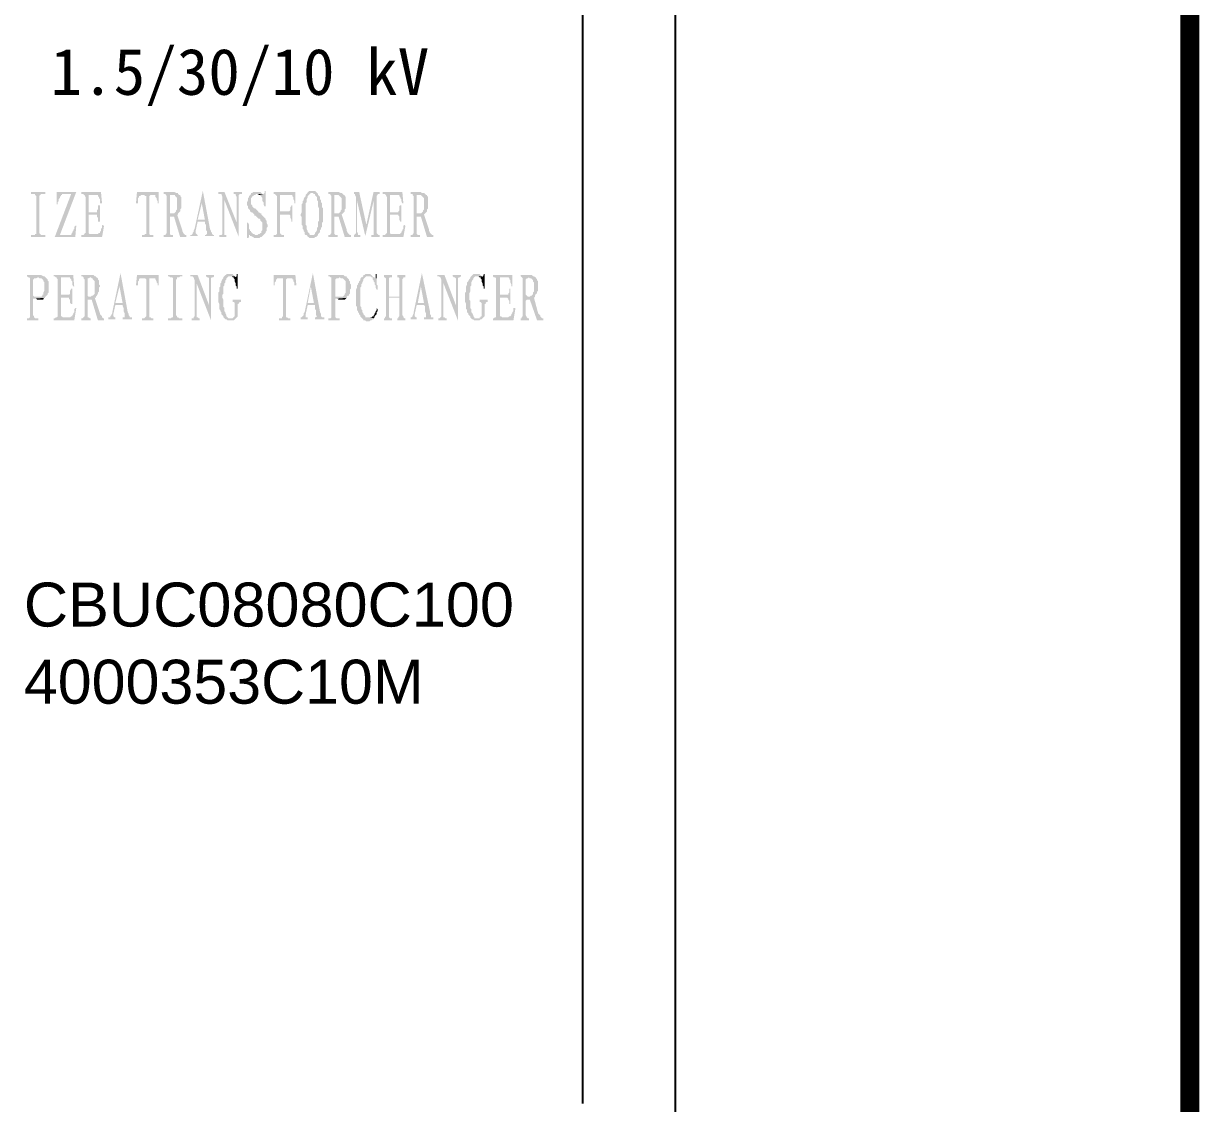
# Model space of a CAD drawing. Header units: millimetres. Extents: x 104637 to 116395, y -154925 to -148478.
# Drawn here: x 116330.9 to 116395.1, y -153564.3 to -153505.3 of the extents above; entities that cross this region are included whole.
import ezdxf

# ---------------------------------------------------------------- set-up
doc = ezdxf.new("R2010")
doc.units = ezdxf.units.MM
doc.header["$LTSCALE"] = 13
for name, color, linetype in [('1', 4, 'Continuous'), ('2', 3, 'Continuous'), ('PDF_Geometry', 7, 'Continuous')]:
    doc.layers.add(name, color=color, linetype=linetype)
doc.styles.add('Note Text (ANSI)', font='arial.ttf')
doc.styles.add('PDF FangSong', font='simfang.ttf')

msp = doc.modelspace()

# ---------------------------------------------------------------- hatches: boundary and pattern name
at = {"layer": '2', "linetype": 'Continuous', "transparency": 33554559}
for points in [[(116332.104, -153514.506), (116331.318, -153514.506), (116331.318, -153514.618), (116331.43, -153514.618), (116331.487, -153514.618), (116331.543, -153514.618), (116331.543, -153514.674), (116331.599, -153514.731), (116331.599, -153514.787), (116331.599, -153516.753), (116331.599, -153516.809), (116331.543, -153516.809), (116331.543, -153516.865), (116331.487, -153516.865), (116331.374, -153516.865), (116331.318, -153516.865), (116331.318, -153516.977), (116332.104, -153516.977), (116332.104, -153516.865), (116332.048, -153516.865), (116331.992, -153516.865), (116331.936, -153516.865), (116331.88, -153516.865), (116331.824, -153516.809), (116331.767, -153516.753), (116331.767, -153514.731), (116331.824, -153514.674), (116331.88, -153514.618), (116331.936, -153514.618), (116331.992, -153514.618), (116332.104, -153514.618)], [(116333.789, -153514.506), (116333.509, -153514.618), (116332.61, -153516.977), (116332.891, -153516.865)], [(116333.789, -153514.506), (116332.722, -153514.506), (116332.722, -153515.18), (116332.778, -153515.18), (116332.778, -153515.068), (116332.835, -153515.011), (116332.835, -153514.899), (116332.891, -153514.843), (116332.891, -153514.787), (116332.947, -153514.731), (116332.947, -153514.674), (116333.003, -153514.674), (116333.003, -153514.618), (116333.509, -153514.618)], [(116335.137, -153514.506), (116334.07, -153514.506), (116334.07, -153514.618), (116334.126, -153514.618), (116334.183, -153514.618), (116334.183, -153514.674), (116334.913, -153514.674), (116334.969, -153514.674), (116334.969, -153514.731), (116335.025, -153514.787), (116335.025, -153514.843), (116335.081, -153514.899), (116335.081, -153515.011), (116335.081, -153515.124), (116335.194, -153515.124)], [(116334.183, -153514.674), (116334.239, -153514.674), (116334.295, -153514.787), (116334.295, -153516.753), (116334.239, -153516.753), (116334.239, -153516.809), (116334.183, -153516.865), (116334.632, -153516.809), (116334.576, -153516.809), (116334.52, -153516.809), (116334.463, -153516.753), (116334.463, -153516.696), (116334.463, -153515.742), (116334.857, -153515.742), (116334.463, -153515.629), (116334.463, -153514.674), (116334.913, -153514.674)], [(116338.283, -153514.506), (116337.103, -153514.506), (116337.047, -153515.124), (116337.159, -153515.124), (116337.159, -153515.011), (116337.159, -153514.899), (116337.159, -153514.843), (116337.216, -153514.787), (116337.216, -153514.731), (116337.272, -153514.731), (116337.328, -153514.674), (116337.384, -153514.674)], [(116338.283, -153514.506), (116337.384, -153514.674), (116338.058, -153514.674), (116338.114, -153514.674), (116338.114, -153514.731), (116338.114, -153514.787), (116338.17, -153514.843), (116338.17, -153514.899), (116338.227, -153515.011), (116338.227, -153515.124), (116338.283, -153515.124)], [(116337.384, -153514.674), (116337.44, -153514.674), (116337.496, -153514.674), (116337.553, -153514.731), (116337.609, -153514.731), (116337.609, -153516.753), (116337.609, -153516.809), (116337.553, -153516.809), (116337.496, -153516.865), (116337.44, -153516.865), (116337.384, -153516.865), (116337.384, -153516.977), (116338.002, -153516.977), (116338.002, -153516.865), (116337.946, -153516.865), (116337.89, -153516.865), (116337.833, -153516.865), (116337.777, -153516.809), (116337.777, -153516.753), (116337.777, -153514.731), (116337.833, -153514.674), (116337.89, -153514.674), (116338.002, -153514.674), (116338.058, -153514.674)], [(116339.069, -153514.506), (116338.564, -153514.506), (116338.564, -153514.618), (116338.62, -153514.618), (116338.676, -153514.618), (116338.676, -153514.674), (116338.732, -153514.731), (116338.732, -153516.753), (116338.676, -153516.809), (116338.676, -153516.865), (116338.62, -153516.865), (116338.564, -153516.865), (116338.564, -153516.977), (116339.069, -153516.977), (116339.069, -153516.865), (116339.013, -153516.865), (116338.957, -153516.865), (116338.901, -153516.809), (116338.901, -153516.753), (116338.901, -153515.91), (116338.901, -153515.854), (116338.957, -153515.854), (116339.013, -153515.854), (116339.125, -153515.854), (116339.294, -153515.742), (116339.35, -153515.742), (116339.013, -153515.685), (116338.957, -153515.685), (116338.901, -153515.685), (116338.901, -153515.629), (116338.901, -153514.731), (116338.901, -153514.674), (116338.957, -153514.674), (116339.069, -153514.674), (116339.406, -153514.674), (116339.35, -153514.618), (116339.35, -153514.562), (116339.294, -153514.562), (116339.238, -153514.562), (116339.125, -153514.506)], [(116339.406, -153514.674), (116339.069, -153514.674), (116339.125, -153514.674), (116339.181, -153514.674), (116339.181, -153514.731), (116339.238, -153514.787), (116339.294, -153514.843), (116339.294, -153514.899), (116339.294, -153515.011), (116339.294, -153515.068), (116339.294, -153515.18), (116339.294, -153515.236), (116339.294, -153515.292), (116339.294, -153515.405), (116339.294, -153515.461), (116339.238, -153515.517), (116339.238, -153515.573), (116339.181, -153515.629), (116339.125, -153515.685), (116339.069, -153515.685), (116339.013, -153515.685), (116339.35, -153515.742), (116339.35, -153515.685), (116339.406, -153515.629), (116339.462, -153515.573), (116339.462, -153515.517), (116339.462, -153515.461), (116339.518, -153515.405), (116339.518, -153515.348), (116339.518, -153515.292), (116339.518, -153515.18), (116339.518, -153515.124), (116339.518, -153515.011), (116339.518, -153514.955), (116339.518, -153514.843), (116339.518, -153514.787), (116339.462, -153514.731), (116339.462, -153514.674)], [(116340.698, -153514.45), (116340.249, -153516.528), (116340.192, -153516.64), (116340.192, -153516.696), (116340.136, -153516.753), (116340.136, -153516.809), (116340.08, -153516.865), (116340.024, -153516.865), (116340.024, -153516.921), (116340.417, -153516.921), (116340.417, -153516.865), (116340.361, -153516.809), (116340.305, -153516.753), (116340.305, -153516.64), (116340.417, -153516.135), (116340.81, -153516.135), (116340.417, -153516.022), (116340.642, -153515.124)], [(116340.698, -153514.45), (116340.642, -153515.124), (116340.81, -153516.022), (116340.417, -153516.022), (116340.81, -153516.135), (116340.81, -153516.247), (116340.866, -153516.303), (116340.866, -153516.359), (116340.866, -153516.472), (116340.866, -153516.528), (116340.866, -153516.584), (116340.923, -153516.64), (116340.923, -153516.696), (116340.923, -153516.753), (116340.923, -153516.809), (116340.866, -153516.865), (116340.81, -153516.865), (116340.81, -153516.921), (116341.316, -153516.921), (116341.316, -153516.865), (116341.26, -153516.865), (116341.203, -153516.809), (116341.203, -153516.753), (116341.147, -153516.696), (116341.147, -153516.64), (116341.091, -153516.528)], [(116341.877, -153514.506), (116341.54, -153514.506), (116341.54, -153514.618), (116341.597, -153514.618), (116341.653, -153514.618), (116341.709, -153514.618), (116341.765, -153514.787), (116341.877, -153514.955), (116342.664, -153516.977), (116342.551, -153516.191)], [(116342.832, -153514.506), (116342.383, -153514.506), (116342.383, -153514.618), (116342.439, -153514.618), (116342.495, -153514.618), (116342.495, -153514.674), (116342.551, -153514.787), (116342.551, -153516.191), (116342.664, -153516.977), (116342.664, -153514.731), (116342.664, -153514.674), (116342.72, -153514.618), (116342.832, -153514.618)], [(116343.562, -153514.506), (116343.506, -153514.506), (116343.45, -153514.506), (116343.394, -153514.562), (116343.338, -153514.562), (116343.338, -153514.618), (116343.282, -153514.674), (116343.225, -153514.731), (116343.225, -153514.787), (116343.169, -153514.843), (116343.169, -153514.899), (116343.169, -153514.955), (116343.113, -153515.068), (116343.113, -153515.124), (116343.113, -153515.236), (116343.169, -153515.292), (116343.169, -153515.348), (116343.169, -153515.405), (116343.225, -153515.461), (116343.282, -153515.517), (116343.282, -153515.573), (116343.338, -153515.629), (116343.394, -153515.629), (116343.45, -153515.685), (116343.506, -153515.742), (116343.506, -153515.798), (116343.562, -153515.798), (116343.619, -153515.854), (116343.675, -153515.91), (116343.731, -153515.966), (116343.787, -153515.966), (116343.843, -153516.022), (116343.843, -153516.079), (116343.899, -153516.135), (116343.956, -153516.191), (116343.956, -153516.247), (116343.956, -153516.303), (116343.956, -153516.359), (116343.956, -153516.472), (116343.956, -153516.528), (116343.956, -153516.584), (116343.899, -153516.64), (116343.899, -153516.696), (116343.899, -153516.753), (116343.843, -153516.753), (116343.787, -153516.809), (116343.731, -153516.809), (116343.675, -153516.865), (116343.619, -153516.865), (116343.225, -153516.865), (116343.282, -153516.865), (116343.282, -153516.921), (116343.338, -153516.921), (116343.45, -153516.977), (116343.506, -153517.033), (116343.562, -153517.033), (116343.675, -153517.033), (116343.731, -153517.033), (116343.787, -153517.033), (116343.843, -153516.977), (116343.899, -153516.977), (116343.956, -153516.921), (116344.012, -153516.865), (116344.068, -153516.809), (116344.124, -153516.753), (116344.124, -153516.696), (116344.18, -153516.64), (116344.18, -153516.584), (116344.18, -153516.472), (116344.236, -153516.416), (116344.236, -153516.359), (116344.236, -153516.303), (116344.18, -153516.191), (116344.18, -153516.135), (116344.18, -153516.079), (116344.124, -153516.022), (116344.124, -153515.966), (116344.068, -153515.91), (116344.012, -153515.854), (116343.956, -153515.798), (116343.899, -153515.742), (116343.899, -153515.685), (116343.843, -153515.685), (116343.787, -153515.629), (116343.731, -153515.629), (116343.731, -153515.573), (116343.675, -153515.517), (116343.619, -153515.461), (116343.562, -153515.405), (116343.506, -153515.405), (116343.45, -153515.348), (116343.394, -153515.292), (116343.394, -153515.236), (116343.338, -153515.18), (116343.338, -153515.124), (116343.338, -153515.068), (116343.338, -153515.011), (116343.338, -153514.955), (116343.338, -153514.843), (116343.394, -153514.787), (116343.394, -153514.731), (116343.45, -153514.731), (116343.506, -153514.674), (116343.562, -153514.674), (116343.619, -153514.618), (116343.675, -153514.618), (116343.956, -153514.618), (116343.899, -153514.562), (116343.843, -153514.506), (116343.787, -153514.506), (116343.731, -153514.506), (116343.675, -153514.506)], [(116343.956, -153514.618), (116343.675, -153514.618), (116343.787, -153514.674), (116344.012, -153514.618)], [(116344.124, -153514.45), (116344.068, -153514.45), (116344.068, -153514.562), (116344.012, -153514.618), (116343.787, -153514.674), (116343.843, -153514.674), (116343.843, -153514.731), (116343.899, -153514.731), (116343.899, -153514.787), (116343.956, -153514.843), (116343.956, -153514.899), (116343.956, -153515.011), (116344.012, -153515.068), (116344.012, -153515.18), (116344.068, -153515.292), (116344.124, -153515.292)], [(116345.753, -153514.506), (116344.573, -153514.506), (116344.573, -153514.618), (116344.63, -153514.618), (116345.584, -153514.674), (116345.584, -153514.731), (116345.641, -153514.787), (116345.641, -153514.843), (116345.641, -153514.899), (116345.697, -153515.011), (116345.697, -153515.124), (116345.753, -153515.124)], [(116344.63, -153514.618), (116344.686, -153514.674), (116344.742, -153514.731), (116344.742, -153514.787), (116344.742, -153516.809), (116344.686, -153516.865), (116344.63, -153516.865), (116344.573, -153516.865), (116344.573, -153516.977), (116345.135, -153516.977), (116345.135, -153516.865), (116345.079, -153516.865), (116345.023, -153516.865), (116344.967, -153516.809), (116344.91, -153516.753), (116344.91, -153515.742), (116345.416, -153515.742), (116344.91, -153515.573), (116344.91, -153514.674), (116345.584, -153514.674)], [(116346.708, -153514.45), (116346.652, -153514.45), (116346.539, -153514.45), (116346.483, -153514.45), (116346.483, -153514.506), (116346.427, -153514.506), (116346.427, -153514.562), (116346.371, -153514.618), (116346.315, -153514.674), (116346.315, -153514.731), (116346.258, -153514.787), (116346.202, -153514.899), (116346.202, -153514.955), (116346.146, -153515.011), (116346.146, -153515.068), (116346.146, -153515.124), (116346.09, -153515.18), (116346.09, -153515.236), (116346.09, -153515.348), (116346.09, -153515.405), (116346.09, -153515.461), (116346.09, -153515.573), (116346.09, -153515.629), (116346.034, -153515.742), (116346.034, -153515.798), (116346.09, -153515.854), (116346.09, -153515.91), (116346.09, -153516.022), (116346.09, -153516.079), (116346.09, -153516.135), (116346.09, -153516.247), (116346.09, -153516.303), (116346.146, -153516.359), (116346.146, -153516.416), (116346.146, -153516.528), (116346.202, -153516.584), (116346.202, -153516.64), (116346.258, -153516.696), (116346.258, -153516.809), (116346.315, -153516.865), (116346.371, -153516.865), (116346.708, -153516.865), (116346.652, -153516.865), (116346.595, -153516.865), (116346.539, -153516.865), (116346.539, -153516.809), (116346.483, -153516.753), (116346.427, -153516.696), (116346.427, -153516.64), (116346.371, -153516.528), (116346.371, -153516.472), (116346.371, -153516.416), (116346.371, -153516.359), (116346.315, -153516.303), (116346.315, -153516.247), (116346.315, -153516.135), (116346.315, -153516.079), (116346.315, -153515.966), (116346.315, -153515.91), (116346.315, -153515.798), (116346.315, -153515.742), (116346.315, -153515.685), (116346.315, -153515.629), (116346.315, -153515.517), (116346.315, -153515.461), (116346.315, -153515.348), (116346.315, -153515.292), (116346.315, -153515.236), (116346.315, -153515.124), (116346.371, -153515.068), (116346.371, -153515.011), (116346.371, -153514.955), (116346.371, -153514.899), (116346.427, -153514.787), (116346.427, -153514.731), (116346.483, -153514.674), (116346.539, -153514.618), (116346.595, -153514.562), (116346.652, -153514.562), (116346.932, -153514.562), (116346.876, -153514.506), (116346.82, -153514.45), (116346.764, -153514.45)], [(116346.932, -153514.562), (116346.652, -153514.562), (116346.708, -153514.562), (116346.764, -153514.618), (116346.82, -153514.618), (116346.82, -153514.674), (116346.876, -153514.731), (116346.932, -153514.787), (116346.932, -153514.899), (116346.932, -153514.955), (116346.989, -153515.011), (116346.989, -153515.124), (116346.989, -153515.18), (116346.989, -153515.236), (116346.989, -153515.292), (116347.045, -153515.405), (116347.045, -153515.461), (116347.045, -153515.573), (116347.045, -153515.629), (116347.045, -153515.742), (116347.045, -153515.798), (116347.045, -153515.91), (116347.045, -153515.966), (116347.045, -153516.079), (116346.989, -153516.135), (116346.989, -153516.191), (116346.989, -153516.303), (116346.989, -153516.359), (116346.989, -153516.416), (116346.932, -153516.472), (116346.932, -153516.528), (116346.932, -153516.584), (116346.876, -153516.696), (116346.82, -153516.753), (116346.82, -153516.809), (116346.764, -153516.865), (116346.708, -153516.865), (116346.371, -153516.865), (116346.427, -153516.921), (116346.427, -153516.977), (116346.483, -153516.977), (116346.539, -153517.033), (116346.595, -153517.033), (116346.652, -153517.033), (116346.708, -153517.033), (116346.764, -153517.033), (116346.82, -153516.977), (116346.876, -153516.977), (116346.932, -153516.921), (116346.989, -153516.865), (116346.989, -153516.809), (116347.045, -153516.753), (116347.101, -153516.696), (116347.101, -153516.64), (116347.101, -153516.584), (116347.157, -153516.528), (116347.157, -153516.472), (116347.213, -153516.416), (116347.213, -153516.359), (116347.213, -153516.247), (116347.213, -153516.191), (116347.269, -153516.135), (116347.269, -153516.022), (116347.269, -153515.966), (116347.269, -153515.91), (116347.269, -153515.798), (116347.269, -153515.742), (116347.269, -153515.685), (116347.269, -153515.573), (116347.269, -153515.517), (116347.269, -153515.405), (116347.213, -153515.348), (116347.213, -153515.292), (116347.213, -153515.18), (116347.213, -153515.124), (116347.157, -153515.068), (116347.157, -153515.011), (116347.157, -153514.955), (116347.101, -153514.899), (116347.101, -153514.787), (116347.045, -153514.731), (116346.989, -153514.674), (116346.989, -153514.618)], [(116348.056, -153514.506), (116347.55, -153514.506), (116347.55, -153514.618), (116347.606, -153514.618), (116347.663, -153514.618), (116347.663, -153514.674), (116347.719, -153514.731), (116347.719, -153516.753), (116347.663, -153516.809), (116347.663, -153516.865), (116347.606, -153516.865), (116347.55, -153516.865), (116347.55, -153516.977), (116348.056, -153516.977), (116348.056, -153516.865), (116348, -153516.865), (116347.943, -153516.865), (116347.887, -153516.809), (116347.887, -153516.753), (116347.887, -153515.91), (116347.887, -153515.854), (116347.943, -153515.854), (116348, -153515.854), (116348.112, -153515.854), (116348.28, -153515.742), (116348, -153515.685), (116347.943, -153515.685), (116347.887, -153515.685), (116347.887, -153515.629), (116347.887, -153514.731), (116347.887, -153514.674), (116347.943, -153514.674), (116348, -153514.674), (116348.393, -153514.674), (116348.337, -153514.618), (116348.28, -153514.562), (116348.224, -153514.562), (116348.112, -153514.506)], [(116348.393, -153514.674), (116348, -153514.674), (116348.112, -153514.674), (116348.168, -153514.731), (116348.224, -153514.787), (116348.28, -153514.843), (116348.28, -153514.899), (116348.28, -153515.011), (116348.28, -153515.068), (116348.28, -153515.18), (116348.28, -153515.236), (116348.28, -153515.292), (116348.28, -153515.405), (116348.28, -153515.461), (116348.224, -153515.517), (116348.224, -153515.573), (116348.168, -153515.629), (116348.112, -153515.685), (116348.056, -153515.685), (116348, -153515.685), (116348.28, -153515.742), (116348.337, -153515.685), (116348.393, -153515.629), (116348.449, -153515.573), (116348.449, -153515.517), (116348.449, -153515.461), (116348.505, -153515.405), (116348.505, -153515.348), (116348.505, -153515.292), (116348.505, -153515.18), (116348.505, -153515.124), (116348.505, -153515.011), (116348.505, -153514.955), (116348.505, -153514.843), (116348.505, -153514.787), (116348.449, -153514.731), (116348.449, -153514.674)], [(116349.235, -153514.506), (116348.954, -153514.506), (116348.954, -153514.618), (116349.011, -153514.618), (116349.011, -153514.674), (116349.067, -153514.787), (116349.123, -153515.011), (116349.572, -153516.921), (116349.628, -153516.303)], [(116350.359, -153514.506), (116350.022, -153514.506), (116349.628, -153516.303), (116349.572, -153516.921), (116350.022, -153515.011), (116350.19, -153514.787), (116350.19, -153514.731), (116350.246, -153514.674), (116350.246, -153514.618), (116350.302, -153514.618), (116350.359, -153514.618)], [(116351.594, -153514.506), (116350.527, -153514.506), (116350.527, -153514.618), (116350.583, -153514.618), (116350.639, -153514.618), (116350.696, -153514.674), (116351.37, -153514.674), (116351.426, -153514.674), (116351.426, -153514.731), (116351.482, -153514.787), (116351.482, -153514.843), (116351.538, -153514.899), (116351.538, -153515.011), (116351.594, -153515.124), (116351.65, -153515.124)], [(116350.696, -153514.674), (116350.752, -153514.787), (116350.752, -153516.753), (116350.696, -153516.809), (116350.639, -153516.865), (116351.089, -153516.809), (116351.033, -153516.809), (116350.976, -153516.809), (116350.92, -153516.753), (116350.92, -153516.696), (116350.92, -153515.742), (116351.37, -153515.742), (116350.92, -153515.629), (116350.92, -153514.674), (116351.37, -153514.674)], [(116352.549, -153514.506), (116352.044, -153514.506), (116352.044, -153514.618), (116352.1, -153514.618), (116352.156, -153514.618), (116352.156, -153514.674), (116352.212, -153514.731), (116352.212, -153516.753), (116352.156, -153516.809), (116352.156, -153516.865), (116352.1, -153516.865), (116352.044, -153516.865), (116352.044, -153516.977), (116352.549, -153516.977), (116352.549, -153516.865), (116352.493, -153516.865), (116352.437, -153516.865), (116352.381, -153516.809), (116352.381, -153516.753), (116352.381, -153515.91), (116352.381, -153515.854), (116352.437, -153515.854), (116352.493, -153515.854), (116352.605, -153515.854), (116352.774, -153515.742), (116352.493, -153515.685), (116352.437, -153515.685), (116352.381, -153515.685), (116352.381, -153515.629), (116352.381, -153514.731), (116352.381, -153514.674), (116352.437, -153514.674), (116352.493, -153514.674), (116352.886, -153514.674), (116352.83, -153514.618), (116352.774, -153514.562), (116352.661, -153514.562), (116352.605, -153514.506)], [(116352.886, -153514.674), (116352.493, -153514.674), (116352.549, -153514.674), (116352.605, -153514.674), (116352.661, -153514.731), (116352.718, -153514.787), (116352.774, -153514.843), (116352.774, -153514.899), (116352.774, -153515.011), (116352.774, -153515.068), (116352.774, -153515.18), (116352.774, -153515.236), (116352.774, -153515.292), (116352.774, -153515.405), (116352.774, -153515.461), (116352.718, -153515.517), (116352.718, -153515.573), (116352.661, -153515.629), (116352.605, -153515.685), (116352.549, -153515.685), (116352.493, -153515.685), (116352.774, -153515.742), (116352.83, -153515.685), (116352.886, -153515.629), (116352.942, -153515.573), (116352.942, -153515.517), (116352.942, -153515.461), (116352.998, -153515.405), (116352.998, -153515.348), (116352.998, -153515.292), (116352.998, -153515.18), (116352.998, -153515.124), (116352.998, -153515.011), (116352.998, -153514.955), (116352.998, -153514.843), (116352.998, -153514.787), (116352.942, -153514.731), (116352.942, -153514.674)], [(116335.081, -153515.236), (116334.969, -153515.236), (116334.969, -153515.292), (116334.969, -153515.348), (116334.969, -153515.461), (116334.913, -153515.517), (116334.913, -153515.573), (116334.913, -153515.629), (116334.463, -153515.629), (116334.857, -153515.742), (116334.913, -153515.742), (116334.913, -153515.798), (116334.913, -153515.854), (116334.969, -153515.91), (116334.969, -153516.022), (116334.969, -153516.135), (116335.081, -153516.135)], [(116341.765, -153514.787), (116341.765, -153516.753), (116341.765, -153516.809), (116341.709, -153516.865), (116341.653, -153516.865), (116341.597, -153516.865), (116341.597, -153516.977), (116341.99, -153516.977), (116341.99, -153516.865), (116341.934, -153516.865), (116341.877, -153516.865), (116341.877, -153516.809), (116341.877, -153516.753), (116341.877, -153514.955)], [(116345.584, -153515.236), (116345.528, -153515.236), (116345.528, -153515.292), (116345.472, -153515.348), (116345.472, -153515.461), (116345.472, -153515.517), (116345.416, -153515.573), (116344.91, -153515.573), (116345.416, -153515.742), (116345.472, -153515.798), (116345.472, -153515.854), (116345.472, -153515.91), (116345.528, -153516.022), (116345.528, -153516.135), (116345.584, -153516.135)], [(116349.067, -153514.787), (116349.067, -153516.753), (116349.011, -153516.809), (116348.954, -153516.865), (116348.954, -153516.977), (116349.291, -153516.977), (116349.291, -153516.865), (116349.235, -153516.865), (116349.179, -153516.865), (116349.179, -153516.809), (116349.123, -153516.696), (116349.123, -153515.011)], [(116350.19, -153514.787), (116350.022, -153515.011), (116350.022, -153516.753), (116350.022, -153516.809), (116350.022, -153516.865), (116349.965, -153516.865), (116349.909, -153516.865), (116349.909, -153516.977), (116350.359, -153516.977), (116350.359, -153516.865), (116350.302, -153516.865), (116350.246, -153516.809), (116350.19, -153516.753)], [(116351.538, -153515.236), (116351.482, -153515.236), (116351.426, -153515.292), (116351.426, -153515.348), (116351.426, -153515.461), (116351.426, -153515.517), (116351.37, -153515.573), (116351.37, -153515.629), (116350.92, -153515.629), (116351.37, -153515.742), (116351.37, -153515.798), (116351.426, -153515.854), (116351.426, -153515.91), (116351.426, -153516.022), (116351.482, -153516.135), (116351.538, -153516.135)], [(116339.294, -153515.742), (116339.125, -153515.854), (116339.462, -153516.977), (116339.799, -153516.977), (116339.799, -153516.865), (116339.743, -153516.865), (116339.687, -153516.809), (116339.631, -153516.753), (116339.575, -153516.64), (116339.575, -153516.584)], [(116348.28, -153515.742), (116348.112, -153515.854), (116348.449, -153516.977), (116348.786, -153516.977), (116348.786, -153516.865), (116348.73, -153516.865), (116348.674, -153516.809), (116348.617, -153516.753), (116348.561, -153516.64), (116348.561, -153516.584)], [(116352.774, -153515.742), (116352.605, -153515.854), (116352.942, -153516.977), (116353.279, -153516.977), (116353.279, -153516.865), (116353.223, -153516.865), (116353.167, -153516.809), (116353.111, -153516.753), (116353.055, -153516.64), (116353.055, -153516.584)], [(116333.789, -153516.359), (116333.733, -153516.359), (116333.677, -153516.416), (116333.677, -153516.528), (116333.621, -153516.584), (116333.621, -153516.64), (116333.565, -153516.696), (116333.565, -153516.753), (116333.509, -153516.809), (116333.509, -153516.865), (116332.891, -153516.865), (116332.61, -153516.977), (116333.733, -153516.977)], [(116335.194, -153516.303), (116335.194, -153516.359), (116335.194, -153516.472), (116335.137, -153516.528), (116335.137, -153516.584), (116335.137, -153516.64), (116335.081, -153516.696), (116335.081, -153516.753), (116335.025, -153516.753), (116334.969, -153516.809), (116334.913, -153516.809), (116334.857, -153516.809), (116334.8, -153516.809), (116334.688, -153516.809), (116334.632, -153516.809), (116334.183, -153516.865), (116334.126, -153516.865), (116334.07, -153516.865), (116334.07, -153516.977), (116335.194, -153516.977), (116335.306, -153516.359)], [(116343.169, -153516.191), (116343.113, -153516.191), (116343.113, -153517.033), (116343.169, -153517.033), (116343.225, -153516.977), (116343.225, -153516.921), (116343.225, -153516.865), (116343.619, -153516.865), (116343.562, -153516.865), (116343.506, -153516.809), (116343.45, -153516.809), (116343.394, -153516.753), (116343.338, -153516.696), (116343.338, -153516.64), (116343.282, -153516.64), (116343.282, -153516.584), (116343.225, -153516.528), (116343.225, -153516.416), (116343.225, -153516.359), (116343.225, -153516.303)], [(116351.707, -153516.303), (116351.65, -153516.359), (116351.65, -153516.472), (116351.65, -153516.528), (116351.594, -153516.584), (116351.594, -153516.64), (116351.538, -153516.696), (116351.538, -153516.753), (116351.482, -153516.753), (116351.482, -153516.809), (116351.426, -153516.809), (116351.313, -153516.809), (116351.257, -153516.809), (116351.201, -153516.809), (116351.089, -153516.809), (116350.639, -153516.865), (116350.583, -153516.865), (116350.527, -153516.865), (116350.527, -153516.977), (116351.65, -153516.977), (116351.763, -153516.359)], [(116331.711, -153519.055), (116331.093, -153519.055), (116331.093, -153519.112), (116331.15, -153519.168), (116331.206, -153519.168), (116331.711, -153519.168), (116331.767, -153519.224), (116331.824, -153519.224), (116331.88, -153519.224), (116331.936, -153519.28), (116331.992, -153519.336), (116331.992, -153519.392), (116332.048, -153519.449), (116332.048, -153519.505), (116332.048, -153519.617), (116332.048, -153519.673), (116332.048, -153519.786), (116332.048, -153519.842), (116332.048, -153519.898), (116331.992, -153520.01), (116331.992, -153520.066), (116331.992, -153520.123), (116331.936, -153520.123), (116331.936, -153520.179), (116331.88, -153520.235), (116331.824, -153520.235), (116331.767, -153520.235), (116331.711, -153520.235), (116332.048, -153520.291), (116332.104, -153520.235), (116332.161, -153520.179), (116332.217, -153520.123), (116332.217, -153520.066), (116332.273, -153520.01), (116332.273, -153519.954), (116332.273, -153519.842), (116332.273, -153519.786), (116332.273, -153519.673), (116332.273, -153519.561), (116332.273, -153519.505), (116332.273, -153519.449), (116332.273, -153519.392), (116332.217, -153519.336), (116332.217, -153519.28), (116332.161, -153519.224), (116332.104, -153519.168), (116332.048, -153519.112), (116331.992, -153519.112), (116331.88, -153519.055), (116331.824, -153519.055), (116331.767, -153519.055)], [(116331.206, -153519.168), (116331.262, -153519.224), (116331.262, -153519.28), (116331.262, -153521.302), (116331.262, -153521.358), (116331.206, -153521.414), (116331.15, -153521.414), (116331.093, -153521.414), (116331.093, -153521.527), (116331.711, -153521.527), (116331.711, -153521.414), (116331.655, -153521.414), (116331.599, -153521.414), (116331.543, -153521.414), (116331.487, -153521.358), (116331.487, -153521.302), (116331.43, -153521.246), (116331.43, -153520.347), (116332.048, -153520.291), (116331.711, -153520.235), (116331.655, -153520.235), (116331.599, -153520.235), (116331.543, -153520.235), (116331.487, -153520.235), (116331.43, -153520.179), (116331.43, -153519.28), (116331.487, -153519.28), (116331.487, -153519.224), (116331.543, -153519.224), (116331.599, -153519.224), (116331.711, -153519.168)], [(116333.621, -153519.055), (116332.554, -153519.055), (116332.554, -153519.112), (116332.61, -153519.112), (116332.666, -153519.168), (116332.722, -153519.168), (116333.452, -153519.168), (116333.452, -153519.224), (116333.509, -153519.28), (116333.509, -153519.336), (116333.565, -153519.392), (116333.565, -153519.449), (116333.565, -153519.561), (116333.621, -153519.673), (116333.677, -153519.673)], [(116332.722, -153519.168), (116332.722, -153519.224), (116332.778, -153519.28), (116332.778, -153521.246), (116332.778, -153521.302), (116332.722, -153521.358), (116332.666, -153521.358), (116333.115, -153521.358), (116333.059, -153521.358), (116333.003, -153521.302), (116332.947, -153521.302), (116332.947, -153521.246), (116332.947, -153520.291), (116333.396, -153520.291), (116332.947, -153520.123), (116332.947, -153519.168), (116333.452, -153519.168)], [(116334.576, -153519.055), (116334.07, -153519.055), (116334.07, -153519.112), (116334.126, -153519.112), (116334.183, -153519.168), (116334.183, -153519.224), (116334.239, -153519.28), (116334.239, -153521.302), (116334.183, -153521.358), (116334.126, -153521.414), (116334.07, -153521.414), (116334.07, -153521.527), (116334.576, -153521.527), (116334.576, -153521.414), (116334.52, -153521.414), (116334.463, -153521.358), (116334.407, -153521.358), (116334.407, -153521.246), (116334.407, -153520.46), (116334.407, -153520.403), (116334.463, -153520.403), (116334.52, -153520.403), (116334.632, -153520.403), (116334.8, -153520.291), (116334.857, -153520.291), (116334.52, -153520.235), (116334.463, -153520.235), (116334.407, -153520.179), (116334.407, -153520.123), (116334.407, -153519.28), (116334.407, -153519.224), (116334.463, -153519.224), (116334.576, -153519.168), (116334.913, -153519.168), (116334.857, -153519.168), (116334.857, -153519.112), (116334.8, -153519.112), (116334.744, -153519.055), (116334.632, -153519.055)], [(116334.913, -153519.168), (116334.576, -153519.168), (116334.632, -153519.224), (116334.688, -153519.224), (116334.688, -153519.28), (116334.744, -153519.336), (116334.8, -153519.392), (116334.8, -153519.449), (116334.8, -153519.505), (116334.8, -153519.617), (116334.8, -153519.729), (116334.8, -153519.786), (116334.8, -153519.842), (116334.8, -153519.954), (116334.8, -153520.01), (116334.8, -153520.066), (116334.744, -153520.123), (116334.688, -153520.179), (116334.632, -153520.179), (116334.576, -153520.235), (116334.52, -153520.235), (116334.857, -153520.291), (116334.857, -153520.235), (116334.913, -153520.179), (116334.969, -153520.066), (116334.969, -153520.01), (116335.025, -153519.954), (116335.025, -153519.898), (116335.025, -153519.842), (116335.025, -153519.729), (116335.081, -153519.673), (116335.081, -153519.617), (116335.025, -153519.561), (116335.025, -153519.449), (116335.025, -153519.392), (116335.025, -153519.336), (116334.969, -153519.28), (116334.969, -153519.224)], [(116336.205, -153518.943), (116335.755, -153521.077), (116335.755, -153521.134), (116335.699, -153521.246), (116335.643, -153521.302), (116335.643, -153521.358), (116335.587, -153521.358), (116335.531, -153521.358), (116335.531, -153521.471), (116335.924, -153521.471), (116335.924, -153521.358), (116335.868, -153521.358), (116335.811, -153521.302), (116335.811, -153521.246), (116335.811, -153521.19), (116335.924, -153520.684), (116336.317, -153520.684), (116335.924, -153520.572), (116336.148, -153519.673)], [(116336.205, -153518.943), (116336.148, -153519.673), (116336.317, -153520.572), (116335.924, -153520.572), (116336.317, -153520.684), (116336.317, -153520.74), (116336.373, -153520.853), (116336.373, -153520.909), (116336.373, -153520.965), (116336.373, -153521.021), (116336.429, -153521.134), (116336.429, -153521.19), (116336.429, -153521.246), (116336.429, -153521.302), (116336.429, -153521.358), (116336.373, -153521.358), (116336.317, -153521.358), (116336.317, -153521.471), (116336.822, -153521.471), (116336.822, -153521.358), (116336.766, -153521.358), (116336.71, -153521.358), (116336.71, -153521.302), (116336.654, -153521.246), (116336.654, -153521.19), (116336.598, -153521.077)], [(116338.283, -153519.055), (116337.103, -153519.055), (116337.047, -153519.617), (116337.159, -153519.617), (116337.159, -153519.505), (116337.159, -153519.449), (116337.159, -153519.392), (116337.216, -153519.336), (116337.216, -153519.28), (116337.272, -153519.224), (116337.328, -153519.224), (116337.384, -153519.224)], [(116338.283, -153519.055), (116337.384, -153519.224), (116338.058, -153519.224), (116338.114, -153519.224), (116338.114, -153519.28), (116338.17, -153519.392), (116338.17, -153519.449), (116338.227, -153519.505), (116338.227, -153519.617), (116338.283, -153519.617)], [(116337.384, -153519.224), (116337.44, -153519.224), (116337.496, -153519.224), (116337.553, -153519.224), (116337.609, -153519.28), (116337.609, -153521.302), (116337.553, -153521.358), (116337.496, -153521.414), (116337.44, -153521.414), (116337.384, -153521.414), (116337.384, -153521.527), (116338.002, -153521.527), (116338.002, -153521.414), (116337.946, -153521.414), (116337.89, -153521.414), (116337.833, -153521.358), (116337.777, -153521.358), (116337.777, -153521.302), (116337.777, -153519.28), (116337.777, -153519.224), (116337.833, -153519.224), (116337.89, -153519.224), (116338.002, -153519.224), (116338.058, -153519.224)], [(116339.575, -153519.055), (116338.788, -153519.055), (116338.788, -153519.112), (116338.844, -153519.112), (116338.901, -153519.168), (116338.957, -153519.168), (116339.013, -153519.168), (116339.069, -153519.224), (116339.069, -153519.28), (116339.069, -153521.302), (116339.069, -153521.358), (116339.013, -153521.358), (116338.957, -153521.414), (116338.901, -153521.414), (116338.788, -153521.414), (116338.788, -153521.527), (116339.575, -153521.527), (116339.575, -153521.414), (116339.462, -153521.414), (116339.406, -153521.414), (116339.35, -153521.358), (116339.294, -153521.358), (116339.294, -153521.302), (116339.238, -153521.246), (116339.238, -153519.28), (116339.294, -153519.28), (116339.294, -153519.224), (116339.294, -153519.168), (116339.35, -153519.168), (116339.406, -153519.168), (116339.462, -153519.112), (116339.575, -153519.112)], [(116340.417, -153519.055), (116340.024, -153519.055), (116340.024, -153519.112), (116340.136, -153519.112), (116340.192, -153519.168), (116340.249, -153519.336), (116340.361, -153519.505), (116341.147, -153521.527), (116341.035, -153520.684)], [(116341.316, -153519.055), (116340.866, -153519.055), (116340.866, -153519.112), (116340.923, -153519.168), (116340.979, -153519.168), (116341.035, -153519.224), (116341.035, -153519.28), (116341.035, -153520.684), (116341.147, -153521.527), (116341.147, -153519.28), (116341.147, -153519.224), (116341.203, -153519.168), (116341.26, -153519.168), (116341.316, -153519.112)], [(116342.158, -153518.999), (116342.102, -153518.999), (116342.046, -153518.999), (116341.99, -153518.999), (116341.99, -153519.055), (116341.934, -153519.055), (116341.877, -153519.112), (116341.821, -153519.168), (116341.821, -153519.224), (116341.765, -153519.28), (116341.709, -153519.392), (116341.709, -153519.449), (116341.653, -153519.505), (116341.653, -153519.561), (116341.653, -153519.673), (116341.597, -153519.729), (116341.597, -153519.786), (116341.597, -153519.842), (116341.597, -153519.954), (116341.54, -153520.01), (116341.54, -153520.123), (116341.54, -153520.179), (116341.54, -153520.291), (116341.54, -153520.347), (116341.54, -153520.46), (116341.54, -153520.516), (116341.597, -153520.628), (116341.597, -153520.684), (116341.597, -153520.74), (116341.597, -153520.797), (116341.597, -153520.909), (116341.653, -153520.965), (116341.653, -153521.021), (116341.709, -153521.077), (116341.709, -153521.134), (116341.709, -153521.19), (116341.765, -153521.246), (116341.821, -153521.302), (116341.821, -153521.358), (116341.877, -153521.414), (116341.934, -153521.471), (116341.99, -153521.471), (116342.046, -153521.527), (116342.102, -153521.527), (116342.158, -153521.527), (116342.214, -153521.527), (116342.327, -153521.527), (116342.383, -153521.527), (116342.439, -153521.471), (116342.158, -153521.414), (116342.102, -153521.414), (116342.046, -153521.358), (116341.99, -153521.302), (116341.99, -153521.246), (116341.934, -153521.134), (116341.934, -153521.077), (116341.877, -153521.021), (116341.877, -153520.965), (116341.877, -153520.909), (116341.877, -153520.853), (116341.821, -153520.797), (116341.821, -153520.684), (116341.821, -153520.628), (116341.821, -153520.572), (116341.821, -153520.46), (116341.821, -153520.403), (116341.765, -153520.291), (116341.765, -153520.235), (116341.765, -153520.123), (116341.821, -153520.066), (116341.821, -153519.954), (116341.821, -153519.898), (116341.821, -153519.842), (116341.821, -153519.729), (116341.821, -153519.673), (116341.877, -153519.617), (116341.877, -153519.561), (116341.877, -153519.505), (116341.934, -153519.449), (116341.934, -153519.336), (116341.99, -153519.28), (116341.99, -153519.224), (116342.046, -153519.168), (116342.102, -153519.112), (116342.158, -153519.112), (116342.439, -153519.112), (116342.383, -153519.055), (116342.327, -153518.999), (116342.271, -153518.999), (116342.214, -153518.999)], [(116342.439, -153519.112), (116342.158, -153519.112), (116342.214, -153519.112), (116342.271, -153519.112), (116342.327, -153519.168), (116342.383, -153519.168), (116342.495, -153519.168)], [(116342.608, -153518.999), (116342.551, -153518.999), (116342.551, -153519.055), (116342.551, -153519.112), (116342.495, -153519.168), (116342.383, -153519.168), (116342.383, -153519.224), (116342.439, -153519.28), (116342.439, -153519.336), (116342.439, -153519.392), (116342.495, -153519.505), (116342.495, -153519.617), (116342.551, -153519.673), (116342.551, -153519.786), (116342.608, -153519.786), (116342.608, -153519.673), (116342.608, -153519.617), (116342.608, -153519.505), (116342.608, -153519.449), (116342.608, -153519.392), (116342.608, -153519.336), (116342.608, -153519.28), (116342.608, -153519.224), (116342.608, -153519.112), (116342.608, -153519.055)], [(116345.753, -153519.055), (116344.573, -153519.055), (116344.573, -153519.617), (116344.63, -153519.617), (116344.63, -153519.505), (116344.63, -153519.449), (116344.686, -153519.392), (116344.686, -153519.336), (116344.686, -153519.28), (116344.742, -153519.28), (116344.742, -153519.224), (116344.798, -153519.224), (116344.91, -153519.224)], [(116344.91, -153519.224), (116344.967, -153519.224), (116345.023, -153519.224), (116345.079, -153519.224), (116345.079, -153519.28), (116345.079, -153521.302), (116345.023, -153521.358), (116345.023, -153521.414), (116344.967, -153521.414), (116344.854, -153521.414), (116344.854, -153521.527), (116345.472, -153521.527), (116345.472, -153521.414), (116345.416, -153521.414), (116345.36, -153521.414), (116345.304, -153521.358), (116345.247, -153521.358), (116345.247, -153521.302), (116345.247, -153519.28), (116345.304, -153519.224), (116345.416, -153519.224), (116345.472, -153519.224), (116345.584, -153519.224)], [(116345.753, -153519.055), (116344.91, -153519.224), (116345.584, -153519.224), (116345.584, -153519.28), (116345.641, -153519.28), (116345.641, -153519.392), (116345.697, -153519.449), (116345.697, -153519.505), (116345.697, -153519.617), (116345.809, -153519.617)], [(116346.708, -153518.943), (116346.258, -153521.077), (116346.202, -153521.134), (116346.202, -153521.246), (116346.146, -153521.302), (116346.09, -153521.358), (116346.034, -153521.358), (116346.034, -153521.471), (116346.427, -153521.471), (116346.427, -153521.358), (116346.315, -153521.358), (116346.315, -153521.302), (116346.315, -153521.246), (116346.315, -153521.19), (116346.427, -153520.684), (116346.82, -153520.684), (116346.427, -153520.572), (116346.595, -153519.673)], [(116346.708, -153518.943), (116346.595, -153519.673), (116346.764, -153520.572), (116346.427, -153520.572), (116346.82, -153520.684), (116346.82, -153520.74), (116346.82, -153520.853), (116346.82, -153520.909), (116346.876, -153520.965), (116346.876, -153521.021), (116346.876, -153521.134), (116346.876, -153521.19), (116346.876, -153521.246), (116346.932, -153521.302), (116346.876, -153521.358), (116346.82, -153521.358), (116346.82, -153521.471), (116347.326, -153521.471), (116347.326, -153521.358), (116347.269, -153521.358), (116347.213, -153521.358), (116347.157, -153521.302), (116347.157, -153521.246), (116347.157, -153521.19), (116347.101, -153521.077)], [(116348.168, -153519.055), (116347.55, -153519.055), (116347.55, -153519.112), (116347.606, -153519.112), (116347.663, -153519.168), (116347.719, -153519.168), (116348.168, -153519.168), (116348.224, -153519.224), (116348.28, -153519.224), (116348.337, -153519.224), (116348.393, -153519.28), (116348.449, -153519.336), (116348.505, -153519.392), (116348.505, -153519.449), (116348.505, -153519.505), (116348.505, -153519.617), (116348.505, -153519.673), (116348.505, -153519.786), (116348.505, -153519.842), (116348.505, -153519.898), (116348.505, -153520.01), (116348.449, -153520.066), (116348.449, -153520.123), (116348.393, -153520.179), (116348.337, -153520.235), (116348.28, -153520.235), (116348.224, -153520.235), (116348.168, -153520.235), (116348.561, -153520.291), (116348.561, -153520.235), (116348.617, -153520.179), (116348.674, -153520.179), (116348.674, -153520.123), (116348.73, -153520.066), (116348.73, -153520.01), (116348.73, -153519.954), (116348.73, -153519.842), (116348.786, -153519.786), (116348.786, -153519.673), (116348.786, -153519.561), (116348.73, -153519.505), (116348.73, -153519.449), (116348.73, -153519.392), (116348.674, -153519.336), (116348.674, -153519.28), (116348.617, -153519.224), (116348.561, -153519.168), (116348.561, -153519.112), (116348.505, -153519.112), (116348.449, -153519.112), (116348.393, -153519.055), (116348.337, -153519.055), (116348.224, -153519.055)], [(116347.719, -153519.168), (116347.719, -153519.224), (116347.719, -153519.28), (116347.719, -153521.302), (116347.719, -153521.358), (116347.663, -153521.414), (116347.606, -153521.414), (116347.55, -153521.414), (116347.55, -153521.527), (116348.168, -153521.527), (116348.168, -153521.414), (116348.056, -153521.414), (116348, -153521.414), (116347.943, -153521.358), (116347.943, -153521.302), (116347.943, -153521.246), (116347.943, -153520.347), (116348.561, -153520.291), (116348.168, -153520.235), (116348.056, -153520.235), (116348, -153520.235), (116347.943, -153520.235), (116347.943, -153520.179), (116347.943, -153519.28), (116348, -153519.224), (116348.112, -153519.224), (116348.168, -153519.168)], [(116349.46, -153519.055), (116349.46, -153519.112), (116349.404, -153519.168), (116349.348, -153519.168), (116349.291, -153519.28), (116349.291, -153519.336), (116349.235, -153519.392), (116349.235, -153519.449), (116349.179, -153519.505), (116349.179, -153519.561), (116349.123, -153519.617), (116349.123, -153519.673), (116349.123, -153519.729), (116349.067, -153519.842), (116349.067, -153519.898), (116349.067, -153519.954), (116349.067, -153520.066), (116349.067, -153520.123), (116349.067, -153520.179), (116349.067, -153520.291), (116349.067, -153520.403), (116349.067, -153520.46), (116349.067, -153520.516), (116349.067, -153520.628), (116349.067, -153520.684), (116349.067, -153520.74), (116349.123, -153520.797), (116349.123, -153520.909), (116349.123, -153520.965), (116349.179, -153521.021), (116349.179, -153521.077), (116349.235, -153521.134), (116349.235, -153521.19), (116349.291, -153521.246), (116349.291, -153521.302), (116349.348, -153521.358), (116349.404, -153521.414), (116349.46, -153521.471), (116349.46, -153521.527), (116349.516, -153521.527), (116349.572, -153521.527), (116349.628, -153521.583), (116349.685, -153521.583), (116349.741, -153521.583), (116349.797, -153521.583), (116349.853, -153521.527), (116349.909, -153521.527), (116349.965, -153521.471), (116350.022, -153521.471), (116350.022, -153521.414), (116349.797, -153521.358), (116349.741, -153521.358), (116349.685, -153521.358), (116349.628, -153521.358), (116349.572, -153521.358), (116349.572, -153521.302), (116349.516, -153521.246), (116349.46, -153521.19), (116349.46, -153521.134), (116349.404, -153521.077), (116349.404, -153521.021), (116349.404, -153520.965), (116349.348, -153520.909), (116349.348, -153520.853), (116349.348, -153520.797), (116349.291, -153520.74), (116349.291, -153520.628), (116349.291, -153520.572), (116349.291, -153520.516), (116349.291, -153520.403), (116349.291, -153520.347), (116349.291, -153520.235), (116349.291, -153520.123), (116349.291, -153520.066), (116349.291, -153519.954), (116349.291, -153519.898), (116349.291, -153519.842), (116349.291, -153519.729), (116349.348, -153519.673), (116349.348, -153519.617), (116349.348, -153519.561), (116349.404, -153519.505), (116349.404, -153519.449), (116349.46, -153519.336), (116349.46, -153519.28), (116349.516, -153519.224), (116349.572, -153519.168), (116349.628, -153519.112), (116349.685, -153519.112)], [(116349.741, -153518.999), (116349.685, -153518.999), (116349.628, -153518.999), (116349.572, -153518.999), (116349.516, -153519.055), (116349.46, -153519.055), (116349.685, -153519.112), (116349.741, -153519.112), (116349.797, -153519.112), (116349.853, -153519.112), (116349.909, -153519.168), (116349.965, -153519.168), (116349.965, -153519.224), (116349.965, -153519.28), (116350.022, -153519.336), (116350.022, -153519.392), (116350.078, -153519.449), (116350.078, -153519.561), (116350.134, -153519.617), (116350.134, -153519.729), (116350.19, -153519.842), (116350.246, -153519.842), (116350.246, -153519.786), (116350.246, -153519.673), (116350.246, -153519.617), (116350.19, -153519.561), (116350.19, -153519.449), (116350.19, -153519.392), (116350.19, -153519.336), (116350.19, -153519.28), (116350.19, -153519.224), (116350.134, -153519.224), (116350.078, -153519.224), (116350.078, -153519.168), (116350.022, -153519.168), (116349.965, -153519.112), (116349.909, -153519.055), (116349.853, -153518.999), (116349.797, -153518.999)], [(116350.19, -153518.999), (116350.134, -153518.999), (116350.134, -153519.112), (116350.134, -153519.168), (116350.134, -153519.224), (116350.19, -153519.224), (116350.19, -153519.168), (116350.19, -153519.055)], [(116351.033, -153519.055), (116350.583, -153519.055), (116350.583, -153519.168), (116350.639, -153519.168), (116350.696, -153519.224), (116350.696, -153519.28), (116350.696, -153521.302), (116350.639, -153521.358), (116350.639, -153521.414), (116350.583, -153521.414), (116350.583, -153521.527), (116351.033, -153521.527), (116351.033, -153521.414), (116350.976, -153521.414), (116350.92, -153521.414), (116350.864, -153521.358), (116350.864, -153521.302), (116350.864, -153520.291), (116351.426, -153520.291), (116350.864, -153520.235), (116350.864, -153519.28), (116350.864, -153519.224), (116350.92, -153519.168), (116350.976, -153519.168), (116351.033, -153519.168)], [(116351.763, -153519.055), (116351.313, -153519.055), (116351.313, -153519.168), (116351.37, -153519.168), (116351.426, -153519.224), (116351.426, -153519.28), (116351.426, -153520.235), (116350.864, -153520.235), (116351.426, -153520.291), (116351.426, -153521.246), (116351.426, -153521.302), (116351.37, -153521.358), (116351.37, -153521.414), (116351.313, -153521.414), (116351.313, -153521.527), (116351.763, -153521.527), (116351.763, -153521.414), (116351.707, -153521.414), (116351.65, -153521.358), (116351.65, -153521.302), (116351.594, -153521.246), (116351.594, -153519.28), (116351.65, -153519.224), (116351.65, -153519.168), (116351.707, -153519.168), (116351.763, -153519.168)], [(116352.661, -153518.943), (116352.212, -153521.077), (116352.212, -153521.134), (116352.156, -153521.246), (116352.156, -153521.302), (116352.1, -153521.358), (116352.044, -153521.358), (116352.044, -153521.471), (116352.381, -153521.471), (116352.381, -153521.358), (116352.324, -153521.358), (116352.268, -153521.302), (116352.268, -153521.246), (116352.268, -153521.19), (116352.381, -153520.684), (116352.774, -153520.684), (116352.437, -153520.572), (116352.605, -153519.673)], [(116352.661, -153518.943), (116352.605, -153519.673), (116352.774, -153520.572), (116352.437, -153520.572), (116352.774, -153520.684), (116352.83, -153520.74), (116352.83, -153520.853), (116352.83, -153520.909), (116352.83, -153520.965), (116352.83, -153521.021), (116352.886, -153521.134), (116352.886, -153521.19), (116352.886, -153521.246), (116352.886, -153521.302), (116352.886, -153521.358), (116352.774, -153521.358), (116352.774, -153521.471), (116353.279, -153521.471), (116353.279, -153521.358), (116353.223, -153521.358), (116353.167, -153521.358), (116353.167, -153521.302), (116353.167, -153521.246), (116353.111, -153521.19), (116353.111, -153521.077)], [(116353.897, -153519.055), (116353.504, -153519.055), (116353.504, -153519.112), (116353.56, -153519.112), (116353.672, -153519.168), (116353.729, -153519.336), (116353.841, -153519.505), (116354.627, -153521.527), (116354.515, -153520.684)], [(116354.796, -153519.055), (116354.346, -153519.055), (116354.346, -153519.112), (116354.403, -153519.168), (116354.459, -153519.168), (116354.515, -153519.224), (116354.515, -153519.28), (116354.515, -153520.684), (116354.627, -153521.527), (116354.627, -153519.28), (116354.627, -153519.224), (116354.683, -153519.168), (116354.74, -153519.168), (116354.796, -153519.112)], [(116355.638, -153518.999), (116355.582, -153518.999), (116355.526, -153518.999), (116355.47, -153518.999), (116355.414, -153519.055), (116355.357, -153519.112), (116355.301, -153519.168), (116355.301, -153519.224), (116355.245, -153519.28), (116355.189, -153519.392), (116355.133, -153519.449), (116355.133, -153519.505), (116355.133, -153519.561), (116355.077, -153519.673), (116355.077, -153519.729), (116355.077, -153519.786), (116355.077, -153519.842), (116355.077, -153519.954), (116355.02, -153520.01), (116355.02, -153520.123), (116355.02, -153520.179), (116355.02, -153520.291), (116355.02, -153520.347), (116355.02, -153520.46), (116355.02, -153520.516), (116355.077, -153520.628), (116355.077, -153520.684), (116355.077, -153520.74), (116355.077, -153520.797), (116355.077, -153520.909), (116355.133, -153520.965), (116355.133, -153521.021), (116355.133, -153521.077), (116355.189, -153521.134), (116355.189, -153521.19), (116355.245, -153521.246), (116355.301, -153521.302), (116355.301, -153521.358), (116355.357, -153521.414), (116355.414, -153521.471), (116355.47, -153521.471), (116355.526, -153521.527), (116355.582, -153521.527), (116355.638, -153521.527), (116355.694, -153521.527), (116355.751, -153521.527), (116355.807, -153521.527), (116355.863, -153521.471), (116355.919, -153521.471), (116355.638, -153521.414), (116355.582, -153521.414), (116355.526, -153521.414), (116355.526, -153521.358), (116355.47, -153521.302), (116355.47, -153521.246), (116355.414, -153521.134), (116355.357, -153521.077), (116355.357, -153521.021), (116355.357, -153520.965), (116355.357, -153520.909), (116355.301, -153520.853), (116355.301, -153520.797), (116355.301, -153520.684), (116355.301, -153520.628), (116355.301, -153520.572), (116355.301, -153520.46), (116355.245, -153520.403), (116355.245, -153520.291), (116355.245, -153520.235), (116355.245, -153520.123), (116355.245, -153520.066), (116355.301, -153519.954), (116355.301, -153519.898), (116355.301, -153519.842), (116355.301, -153519.729), (116355.301, -153519.673), (116355.357, -153519.617), (116355.357, -153519.561), (116355.357, -153519.505), (116355.357, -153519.449), (116355.414, -153519.336), (116355.47, -153519.28), (116355.47, -153519.224), (116355.526, -153519.168), (116355.582, -153519.112), (116355.638, -153519.112), (116355.919, -153519.112), (116355.863, -153519.055), (116355.807, -153518.999), (116355.751, -153518.999), (116355.694, -153518.999)], [(116355.919, -153519.112), (116355.638, -153519.112), (116355.694, -153519.112), (116355.751, -153519.112), (116355.807, -153519.168), (116355.863, -153519.168), (116355.975, -153519.168)], [(116356.088, -153518.999), (116356.031, -153518.999), (116356.031, -153519.055), (116355.975, -153519.112), (116355.975, -153519.168), (116355.863, -153519.168), (116355.863, -153519.224), (116355.919, -153519.28), (116355.919, -153519.336), (116355.919, -153519.392), (116355.975, -153519.505), (116355.975, -153519.617), (116356.031, -153519.673), (116356.031, -153519.786), (116356.088, -153519.786), (116356.088, -153519.673), (116356.088, -153519.617), (116356.088, -153519.505), (116356.088, -153519.449), (116356.088, -153519.392), (116356.088, -153519.336), (116356.088, -153519.28), (116356.088, -153519.224), (116356.088, -153519.112), (116356.088, -153519.055)], [(116357.604, -153519.055), (116356.537, -153519.055), (116356.537, -153519.112), (116356.593, -153519.168), (116356.649, -153519.168), (116357.379, -153519.168), (116357.436, -153519.224), (116357.436, -153519.28), (116357.492, -153519.336), (116357.492, -153519.392), (116357.492, -153519.449), (116357.548, -153519.561), (116357.548, -153519.673), (116357.604, -153519.673)], [(116356.649, -153519.168), (116356.705, -153519.224), (116356.705, -153519.28), (116356.705, -153521.246), (116356.705, -153521.302), (116356.705, -153521.358), (116356.649, -153521.358), (116357.099, -153521.358), (116357.042, -153521.358), (116356.986, -153521.302), (116356.93, -153521.302), (116356.93, -153521.246), (116356.93, -153520.291), (116357.323, -153520.291), (116356.93, -153520.123), (116356.93, -153519.168), (116357.379, -153519.168)], [(116358.559, -153519.055), (116358.053, -153519.055), (116358.053, -153519.112), (116358.11, -153519.168), (116358.166, -153519.224), (116358.166, -153519.28), (116358.166, -153521.302), (116358.11, -153521.358), (116358.11, -153521.414), (116358.053, -153521.414), (116358.053, -153521.527), (116358.503, -153521.527), (116358.503, -153521.414), (116358.447, -153521.414), (116358.39, -153521.358), (116358.334, -153521.246), (116358.334, -153520.46), (116358.39, -153520.403), (116358.447, -153520.403), (116358.503, -153520.403), (116358.559, -153520.403), (116358.784, -153520.291), (116358.503, -153520.235), (116358.447, -153520.235), (116358.39, -153520.179), (116358.334, -153520.123), (116358.334, -153519.28), (116358.39, -153519.224), (116358.447, -153519.224), (116358.503, -153519.168), (116358.896, -153519.168), (116358.84, -153519.168), (116358.784, -153519.112), (116358.727, -153519.112), (116358.671, -153519.055), (116358.615, -153519.055)], [(116358.896, -153519.168), (116358.503, -153519.168), (116358.559, -153519.224), (116358.615, -153519.224), (116358.671, -153519.28), (116358.727, -153519.336), (116358.727, -153519.392), (116358.784, -153519.449), (116358.784, -153519.505), (116358.784, -153519.617), (116358.784, -153519.729), (116358.784, -153519.786), (116358.784, -153519.842), (116358.784, -153519.954), (116358.727, -153520.01), (116358.727, -153520.066), (116358.727, -153520.123), (116358.671, -153520.123), (116358.671, -153520.179), (116358.615, -153520.179), (116358.559, -153520.235), (116358.503, -153520.235), (116358.784, -153520.291), (116358.84, -153520.235), (116358.84, -153520.179), (116358.896, -153520.066), (116358.952, -153520.066), (116358.952, -153520.01), (116358.952, -153519.954), (116359.008, -153519.898), (116359.008, -153519.842), (116359.008, -153519.729), (116359.008, -153519.673), (116359.008, -153519.617), (116359.008, -153519.561), (116359.008, -153519.449), (116359.008, -153519.392), (116358.952, -153519.336), (116358.952, -153519.28), (116358.896, -153519.224)], [(116333.565, -153519.786), (116333.509, -153519.786), (116333.452, -153519.898), (116333.452, -153520.01), (116333.452, -153520.066), (116333.396, -153520.123), (116332.947, -153520.123), (116333.396, -153520.291), (116333.396, -153520.347), (116333.452, -153520.403), (116333.452, -153520.46), (116333.452, -153520.572), (116333.509, -153520.628), (116333.565, -153520.628)], [(116340.249, -153519.336), (116340.249, -153521.302), (116340.192, -153521.358), (116340.192, -153521.414), (116340.08, -153521.414), (116340.08, -153521.527), (116340.529, -153521.527), (116340.529, -153521.414), (116340.473, -153521.414), (116340.417, -153521.358), (116340.361, -153521.358), (116340.361, -153521.246), (116340.361, -153519.505)], [(116353.729, -153519.336), (116353.729, -153521.302), (116353.672, -153521.358), (116353.616, -153521.414), (116353.56, -153521.414), (116353.56, -153521.527), (116354.009, -153521.527), (116354.009, -153521.414), (116353.953, -153521.414), (116353.897, -153521.358), (116353.841, -153521.358), (116353.841, -153521.246), (116353.841, -153519.505)], [(116357.492, -153519.786), (116357.436, -153519.786), (116357.436, -153519.898), (116357.436, -153520.01), (116357.379, -153520.066), (116357.379, -153520.123), (116357.323, -153520.123), (116356.93, -153520.123), (116357.323, -153520.291), (116357.379, -153520.347), (116357.379, -153520.403), (116357.436, -153520.46), (116357.436, -153520.572), (116357.436, -153520.628), (116357.492, -153520.628)], [(116332.048, -153520.291), (116331.43, -153520.347), (116331.543, -153520.347), (116331.599, -153520.347), (116331.655, -153520.403), (116331.711, -153520.403), (116331.767, -153520.403), (116331.824, -153520.403), (116331.88, -153520.403), (116331.936, -153520.403), (116331.992, -153520.403), (116331.992, -153520.347)], [(116334.8, -153520.291), (116334.632, -153520.403), (116334.969, -153521.527), (116335.306, -153521.527), (116335.306, -153521.414), (116335.25, -153521.414), (116335.194, -153521.358), (116335.194, -153521.302), (116335.137, -153521.246), (116335.081, -153521.19), (116335.081, -153521.134)], [(116342.776, -153520.403), (116342.327, -153520.403), (116342.327, -153520.516), (116342.383, -153520.516), (116342.439, -153520.572), (116342.439, -153520.628), (116342.439, -153520.74), (116342.439, -153520.853), (116342.439, -153520.965), (116342.439, -153521.021), (116342.439, -153521.134), (116342.439, -153521.19), (116342.439, -153521.246), (116342.439, -153521.302), (116342.383, -153521.358), (116342.327, -153521.414), (116342.271, -153521.414), (116342.158, -153521.414), (116342.439, -153521.471), (116342.495, -153521.414), (116342.551, -153521.358), (116342.608, -153521.302), (116342.608, -153521.246), (116342.608, -153520.628), (116342.664, -153520.628), (116342.664, -153520.572), (116342.72, -153520.516), (116342.776, -153520.516)], [(116348.561, -153520.291), (116347.943, -153520.347), (116348, -153520.347), (116348.056, -153520.347), (116348.112, -153520.403), (116348.168, -153520.403), (116348.224, -153520.403), (116348.28, -153520.403), (116348.337, -153520.403), (116348.393, -153520.403), (116348.449, -153520.403), (116348.505, -153520.347)], [(116356.256, -153520.403), (116355.807, -153520.403), (116355.807, -153520.516), (116355.863, -153520.516), (116355.919, -153520.572), (116355.919, -153520.628), (116355.919, -153520.74), (116355.919, -153520.853), (116355.919, -153520.965), (116355.919, -153521.021), (116355.919, -153521.134), (116355.919, -153521.19), (116355.919, -153521.246), (116355.919, -153521.302), (116355.863, -153521.302), (116355.863, -153521.358), (116355.807, -153521.358), (116355.807, -153521.414), (116355.751, -153521.414), (116355.638, -153521.414), (116355.919, -153521.471), (116355.975, -153521.414), (116356.031, -153521.358), (116356.088, -153521.302), (116356.088, -153521.246), (116356.088, -153520.628), (116356.144, -153520.628), (116356.144, -153520.572), (116356.2, -153520.516), (116356.256, -153520.516)], [(116358.784, -153520.291), (116358.559, -153520.403), (116358.952, -153521.527), (116359.289, -153521.527), (116359.289, -153521.414), (116359.233, -153521.414), (116359.177, -153521.358), (116359.121, -153521.302), (116359.121, -153521.246), (116359.064, -153521.19), (116359.008, -153521.134)], [(116333.733, -153520.853), (116333.677, -153520.909), (116333.677, -153521.021), (116333.677, -153521.077), (116333.621, -153521.134), (116333.621, -153521.19), (116333.565, -153521.246), (116333.565, -153521.302), (116333.509, -153521.302), (116333.452, -153521.358), (116333.396, -153521.358), (116333.284, -153521.358), (116333.228, -153521.358), (116333.115, -153521.358), (116332.666, -153521.358), (116332.61, -153521.414), (116332.554, -153521.414), (116332.554, -153521.527), (116333.677, -153521.527), (116333.789, -153520.853)], [(116350.19, -153520.853), (116350.19, -153520.965), (116350.134, -153521.021), (116350.134, -153521.077), (116350.078, -153521.134), (116350.078, -153521.19), (116350.022, -153521.246), (116350.022, -153521.302), (116349.965, -153521.302), (116349.909, -153521.358), (116349.853, -153521.358), (116349.797, -153521.358), (116350.022, -153521.414), (116350.078, -153521.358), (116350.078, -153521.302), (116350.134, -153521.246), (116350.19, -153521.19), (116350.19, -153521.077), (116350.246, -153521.021), (116350.246, -153520.909)], [(116357.66, -153520.853), (116357.66, -153520.909), (116357.66, -153521.021), (116357.604, -153521.077), (116357.604, -153521.134), (116357.548, -153521.19), (116357.548, -153521.246), (116357.492, -153521.302), (116357.436, -153521.302), (116357.379, -153521.358), (116357.323, -153521.358), (116357.267, -153521.358), (116357.155, -153521.358), (116357.099, -153521.358), (116356.649, -153521.358), (116356.593, -153521.414), (116356.537, -153521.414), (116356.537, -153521.527), (116357.66, -153521.527), (116357.773, -153520.853)]]:
    msp.add_hatch(color=256, dxfattribs=at).paths.add_polyline_path(points)

# ---------------------------------------------------------------- linework, layer by layer
at = {"layer": '1', "color": 0, "linetype": 'Continuous'}
msp.add_line((116394.598, -153334.873), (116394.598, -153683.893), dxfattribs=at)
at = {"layer": '1', "const_width": 1.05}
msp.add_lwpolyline([(116177.248, -153334.873), (116394.598, -153334.873), (116394.598, -153683.893), (116177.248, -153683.893), (116177.248, -153334.873), (116394.598, -153334.873)], dxfattribs=at)
at = {"layer": 'PDF_Geometry', "lineweight": 25}
for points in [[(116216.473, -153401.312), (116366.495, -153401.312), (116366.495, -153576.328), (116216.473, -153576.328), (116216.473, -153401.312)], [(116361.439, -153413.276), (116361.439, -153564.308)]]:
    msp.add_lwpolyline(points, dxfattribs=at)

# ---------------------------------------------------------------- texts
at = {"layer": '2', "linetype": 'Continuous', "attachment_point": 7}
for s, insert, char_height, style in [('\\W0.999633;1.5/30/10 kV', (116332.383, -153509.821), 2.53409, 'PDF FangSong'), ('{\\W0.9964;CBUC08080C100}', (116330.925, -153538.289), 2.40214, 'Note Text (ANSI)'), ('{\\W0.9918;4000353C10M}', (116330.925, -153542.503), 2.40214, 'Note Text (ANSI)')]:
    msp.add_mtext(s, dxfattribs=dict(at, insert=insert, char_height=char_height, style=style))

doc.saveas('drawing.dxf')
